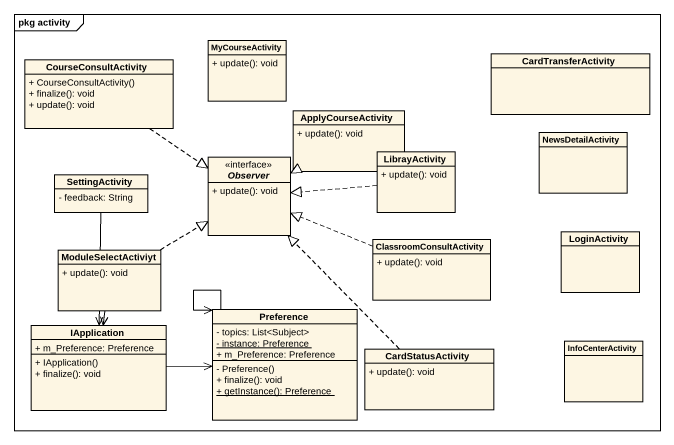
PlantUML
@startuml
mainframe pkg activity
hide circle
hide empty members
skinparam classAttributeIconSize 0
class CourseConsultActivity {
  + CourseConsultActivity()
  + finalize(): void
  + update(): void
}
class MyCourseActivity {
  + update(): void
}
class CardTransferActivity
class ApplyCourseActivity {
  + update(): void
}
class LibrayActivity {
  + update(): void
}
class NewsDetailActivity
class SettingActivity {
  - feedback: String
}
interface Observer <<interface>> {
  + update(): void
}
class LoginActivity
class ModuleSelectActiviyt {
  + update(): void
}
class ClassroomConsultActivity {
  + update(): void
}
class Preference {
  - topics: List<Subject>
  {static} - instance: Preference
  + m_Preference: Preference
  - Preference()
  + finalize(): void
  {static} + getInstance(): Preference
}
class IApplication {
  + m_Preference: Preference
  + IApplication()
  + finalize(): void
}
class CardStatusActivity {
  + update(): void
}
class InfoCenterActivity
CourseConsultActivity ..|> Observer
ApplyCourseActivity .left.|> Observer
LibrayActivity .left.|> Observer
SettingActivity --> IApplication
ModuleSelectActiviyt .up.|> Observer
ModuleSelectActiviyt --> IApplication
ClassroomConsultActivity .left.|> Observer
Preference --> Preference
IApplication -right-> Preference
CardStatusActivity .up.|> Observer
@enduml
